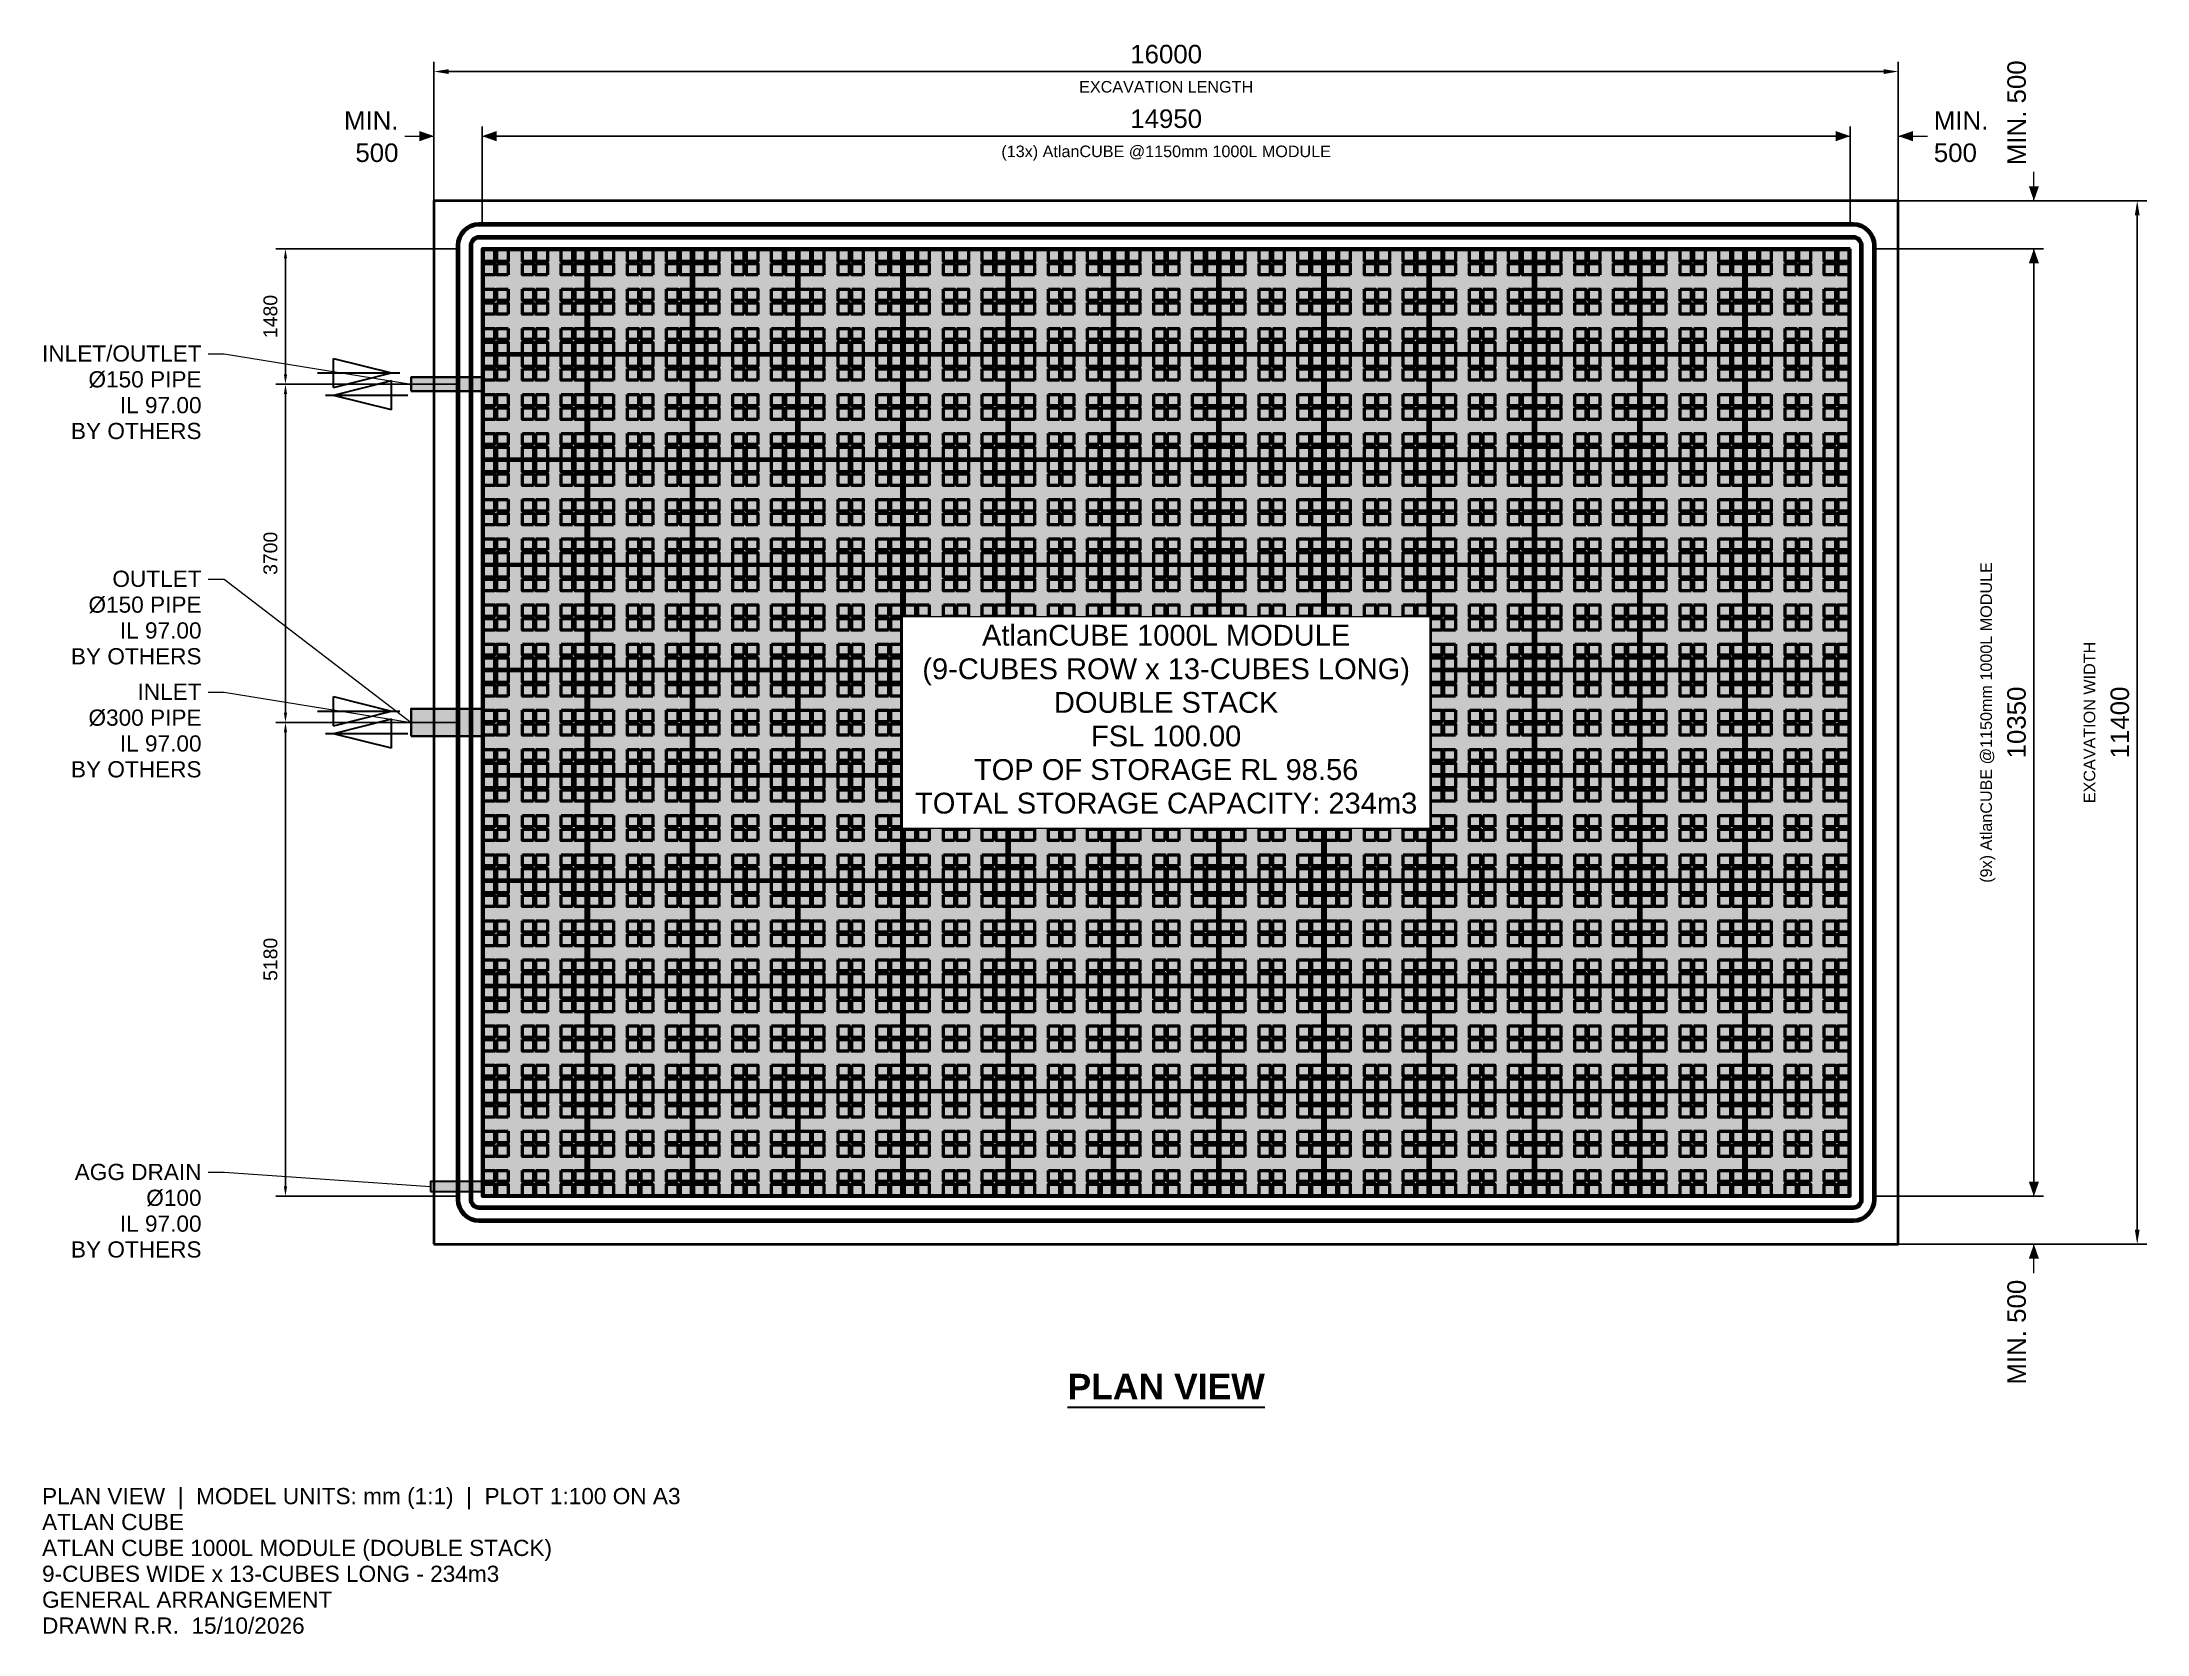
# Model space of a CAD drawing. Header units: millimetres. Extents: x -4807 to 18191, y -4782 to 12608.
import ezdxf
from ezdxf.enums import TextEntityAlignment as Align

# ---------------------------------------------------------------- set-up
doc = ezdxf.new("R2010")
doc.units = ezdxf.units.MM
for name, color, linetype in [('ANNOTATIONS', 7, 'Continuous'), ('DIMENSIONS', 7, 'Continuous'), ('EXCAVATION', 1, 'Continuous'), ('FLOW_INLET', 1, 'Continuous'), ('FLOW_OUTLET', 5, 'Continuous'), ('LEADERS', 7, 'Continuous'), ('MODULE_ART', 7, 'Continuous'), ('PIPES', 7, 'Continuous'), ('TANK', 7, 'Continuous'), ('TITLE', 7, 'Continuous')]:
    doc.layers.add(name, color=color, linetype=linetype)
doc.styles.add('ARIAL', font='arial.ttf')
doc.styles.add('ARIAL_BOLD', font='arialbd.ttf')
doc.dimstyles.get("Standard").update_dxf_attribs({"dimtxt": 2.5, "dimasz": 2.5, "dimexe": 1.25, "dimexo": 0.625, "dimtad": 1, "dimcen": 2.5, "dimazin": 3, "dimtfac": 1, "dimtmove": 0, "dimatfit": 3})

# ---------------------------------------------------------------- blocks, each defined once
blk = doc.blocks.new('atlancube_plan')
at = {"lineweight": -2}
for points in [[(1150, 1150), (0, 1150), (0, 0), (1150, 0)], [(11.4425, 5.727), (1138.5575, 5.727), (1138.5575, 1138.5575), (11.4425, 1138.5575)]]:
    blk.add_lwpolyline(points, close=True, dxfattribs=at)
for points in [[(1018.4055, 583.579), (1018.4055, 709.4465), (1138.5575, 709.4465), (1138.5575, 863.926), (1018.4055, 863.926), (1018.4055, 989.805), (1138.5575, 989.805), (1138.5575, 1012.69), (1018.4055, 1012.69), (1018.4055, 1138.5575), (989.805, 1138.5575), (989.805, 1012.69), (863.926, 1012.69), (863.926, 1138.5575), (715.1735, 1138.5575), (715.1735, 1012.69), (589.306, 1012.69), (589.306, 1138.5575), (560.694, 1138.5575), (560.694, 1012.69), (440.542, 1012.69), (440.542, 1138.5575), (286.074, 1138.5575), (286.074, 1012.69), (160.195, 1012.69), (160.195, 1138.5575), (137.31, 1138.5575), (137.31, 1012.69), (11.4425, 1012.69), (11.4425, 989.805), (137.31, 989.805), (137.31, 863.926), (11.4425, 863.926), (11.4425, 709.4465), (137.31, 709.4465), (137.31, 583.579), (11.4425, 583.579), (11.4425, 560.694), (137.31, 560.694)], [(286.074, 863.926), (160.195, 863.926), (160.195, 989.805)], [(160.195, 989.805), (286.074, 989.805), (286.074, 863.926)], [(440.542, 989.805), (560.694, 989.805), (560.694, 863.926)], [(560.694, 863.926), (440.542, 863.926), (440.542, 989.805)], [(589.306, 989.805), (715.1735, 989.805), (715.1735, 863.926)], [(715.1735, 863.926), (589.306, 863.926), (589.306, 989.805)], [(863.926, 989.805), (989.805, 989.805), (989.805, 863.926)], [(989.805, 863.926), (863.926, 863.926), (863.926, 989.805)], [(160.195, 583.579), (160.195, 709.4465), (286.074, 709.4465)], [(286.074, 709.4465), (286.074, 583.579), (160.195, 583.579)], [(560.694, 583.579), (440.542, 583.579), (440.542, 709.4465)], [(440.542, 709.4465), (560.694, 709.4465), (560.694, 583.579)], [(715.1735, 583.579), (589.306, 583.579), (589.306, 709.4465)], [(589.306, 709.4465), (715.1735, 709.4465), (715.1735, 583.579)], [(863.926, 709.4465), (989.805, 709.4465), (989.805, 583.579)], [(989.805, 583.579), (863.926, 583.579), (863.926, 709.4465)], [(137.31, 560.694), (137.31, 434.8265), (11.4425, 434.8265), (11.4425, 280.347), (137.31, 280.347), (137.31, 160.195), (11.4425, 160.195), (11.4425, 131.5945), (137.31, 131.5945), (137.31, 5.727), (160.195, 5.727), (160.195, 131.5945), (286.074, 131.5945), (286.074, 5.727), (440.542, 5.727), (440.542, 131.5945), (560.694, 131.5945), (560.694, 5.727), (589.306, 5.727), (589.306, 131.5945), (715.1735, 131.5945), (715.1735, 5.727), (863.926, 5.727), (863.926, 131.5945), (989.805, 131.5945), (989.805, 5.727), (1018.4055, 5.727), (1018.4055, 131.5945), (1138.5575, 131.5945), (1138.5575, 160.195), (1018.4055, 160.195), (1018.4055, 280.347), (1138.5575, 280.347), (1138.5575, 434.8265), (1018.4055, 434.8265), (1018.4055, 560.694), (1138.5575, 560.694), (1138.5575, 583.579), (1018.4055, 583.579)], [(160.195, 560.694), (286.074, 560.694), (286.074, 434.8265)], [(286.074, 434.8265), (160.195, 434.8265), (160.195, 560.694)], [(560.694, 434.8265), (440.542, 434.8265), (440.542, 560.694)], [(440.542, 560.694), (560.694, 560.694), (560.694, 434.8265)], [(589.306, 560.694), (715.1735, 560.694), (715.1735, 434.8265)], [(715.1735, 434.8265), (589.306, 434.8265), (589.306, 560.694)], [(863.926, 560.694), (989.805, 560.694), (989.805, 434.8265)], [(989.805, 434.8265), (863.926, 434.8265), (863.926, 560.694)], [(160.195, 160.195), (160.195, 280.347), (286.074, 280.347)], [(286.074, 280.347), (286.074, 160.195), (160.195, 160.195)], [(440.542, 280.347), (560.694, 280.347), (560.694, 160.195)], [(560.694, 160.195), (440.542, 160.195), (440.542, 280.347)], [(715.1735, 160.195), (589.306, 160.195), (589.306, 280.347)], [(589.306, 280.347), (715.1735, 280.347), (715.1735, 160.195)], [(863.926, 280.347), (989.805, 280.347), (989.805, 160.195)], [(989.805, 160.195), (863.926, 160.195), (863.926, 280.347)]]:
    blk.add_lwpolyline(points, dxfattribs=at)

msp = doc.modelspace()

# ---------------------------------------------------------------- linework, layer by layer
at = {"layer": 'ANNOTATIONS', "lineweight": 30}
msp.add_line((6397, -2306.5), (8553, -2306.5), dxfattribs=at)
at = {"layer": 'DIMENSIONS', "lineweight": 18}
for p, q in [((-842.5, 11580.6), (-525, 11580.6)), ((-525, 10875), (-525, 11686.4)), ((0, 10875), (0, 11686.4)), ((0, 11580.6), (317.5, 11580.6)), ((14632.5, 11580.6), (14950, 11580.6)), ((14950, 10875), (14950, 11686.4)), ((15475, 10875), (15475, 11686.4)), ((15475, 11580.6), (15792.5, 11580.6)), ((16956.7, 10875), (16956.7, 11192.5)), ((15475, 10875), (17062.5, 10875)), ((15475, 10350), (17062.5, 10350)), ((16956.7, 10032.5), (16956.7, 10350)), ((16956.7, 0), (16956.7, 317.5)), ((15475, 0), (17062.5, 0)), ((15475, -525), (17062.5, -525)), ((16956.7, -842.5), (16956.7, -525))]:
    msp.add_line(p, q, dxfattribs=at)
at = {"layer": 'DIMENSIONS'}
for points in [[(-525, 11580.6), (-683.8, 11636.1), (-683.8, 11525)], [(0, 11580.6), (158.7, 11525), (158.7, 11636.1)], [(14950, 11580.6), (14791.3, 11636.1), (14791.3, 11525)], [(15475, 11580.6), (15633.8, 11525), (15633.8, 11636.1)], [(16956.7, 10875), (17012.2, 11033.8), (16901.1, 11033.8)], [(16956.7, 10350), (16901.1, 10191.3), (17012.2, 10191.3)], [(16956.7, 0), (17012.2, 158.7), (16901.1, 158.7)], [(16956.7, -525), (16901.1, -683.8), (17012.2, -683.8)]]:
    msp.add_solid(points, dxfattribs=at)
at = {"layer": 'EXCAVATION', "lineweight": 40, "true_color": 0x800000}
msp.add_lwpolyline([(-525, -525), (15475, -525), (15475, 10875), (-525, 10875)], close=True, dxfattribs=at)
at = {"layer": 'FLOW_INLET', "color": 1, "lineweight": 30}
for p, q in [((-1799.2, 8994.5), (-899.6, 8994.5)), ((-1622.8, 9153.2), (-987.8, 8994.5)), ((-1622.8, 8835.7), (-1622.8, 9153.2)), ((-1622.8, 8835.7), (-987.8, 8994.5)), ((-1799.2, 5298.5), (-899.6, 5298.5)), ((-1622.8, 5457.2), (-987.8, 5298.5)), ((-1622.8, 5139.7), (-1622.8, 5457.2)), ((-1622.8, 5139.7), (-987.8, 5298.5))]:
    msp.add_line(p, q, dxfattribs=at)
at = {"layer": 'FLOW_OUTLET', "color": 5, "lineweight": 30}
for p, q in [((-811.4, 8747.5), (-1711, 8747.5)), ((-987.8, 8906.3), (-1622.8, 8747.5)), ((-987.8, 8588.8), (-1622.8, 8747.5)), ((-987.8, 8588.8), (-987.8, 8906.3)), ((-987.8, 5210.3), (-1622.8, 5051.5)), ((-987.8, 4892.8), (-987.8, 5210.3)), ((-811.4, 5051.5), (-1711, 5051.5)), ((-987.8, 4892.8), (-1622.8, 5051.5))]:
    msp.add_line(p, q, dxfattribs=at)
at = {"layer": 'LEADERS', "lineweight": 18}
for p, q in [((-2994.4, 9202.6), (-2818.1, 9202.6)), ((-2818.1, 9202.6), (-776.1, 8871)), ((-2994.4, 6741.3), (-2818.1, 6741.3)), ((-2818.1, 6741.3), (-776.1, 5175)), ((-2994.4, 5506.6), (-2818.1, 5506.6)), ((-2818.1, 5506.6), (-776.1, 5175)), ((-2994.4, 261.1), (-2818.1, 261.1)), ((-2818.1, 261.1), (-564.4, 105.8))]:
    msp.add_line(p, q, dxfattribs=at)
at = {"layer": 'MODULE_ART', "true_color": 0x999999}
msp.add_solid([(0, 0), (14950, 0), (0, 10350), (14950, 10350)], dxfattribs=at)
at = {"layer": 'PIPES', "lineweight": 35}
for points in [[(-776.1, 8796), (0, 8796), (0, 8946), (-776.1, 8946)], [(-776.1, 5025), (0, 5025), (0, 5325), (-776.1, 5325)]]:
    msp.add_lwpolyline(points, close=True, dxfattribs=at)
at = {"layer": 'PIPES', "lineweight": 30}
msp.add_lwpolyline([(-564.4, 52.9), (0, 52.9), (0, 158.7), (-564.4, 158.7)], close=True, dxfattribs=at)
at = {"layer": 'PIPES', "true_color": 0xbfbfbf}
for points in [[(-776.1, 8796), (0, 8796), (-776.1, 8946), (0, 8946)], [(-776.1, 5025), (0, 5025), (-776.1, 5325), (0, 5325)], [(-564.4, 52.9), (0, 52.9), (-564.4, 158.7), (0, 158.7)]]:
    msp.add_solid(points, dxfattribs=at)
at = {"layer": 'TANK', "lineweight": 80}
for points in [[(14985.3, -264.6), (15030, -260.2), (15073, -247.1), (15112.7, -225.9), (15147.4, -197.4), (15175.9, -162.7), (15197.1, -123), (15210.2, -80), (15214.6, -35.3), (15214.6, 10385.3), (15210.2, 10430), (15197.1, 10473), (15175.9, 10512.7), (15147.4, 10547.4), (15112.7, 10575.9), (15073, 10597.1), (15030, 10610.2), (14985.3, 10614.6), (-35.3, 10614.6), (-80, 10610.2), (-123, 10597.1), (-162.7, 10575.9), (-197.4, 10547.4), (-225.9, 10512.7), (-247.1, 10473), (-260.2, 10430), (-264.6, 10385.3), (-264.6, -35.3), (-260.2, -80), (-247.1, -123), (-225.9, -162.7), (-197.4, -197.4), (-162.7, -225.9), (-123, -247.1), (-80, -260.2), (-35.3, -264.6)], [(14985.3, -123.5), (15002.5, -121.8), (15019, -116.8), (15034.3, -108.6), (15047.6, -97.6), (15058.6, -84.3), (15066.8, -69), (15071.8, -52.5), (15073.5, -35.3), (15073.5, 10385.3), (15071.8, 10402.5), (15066.8, 10419), (15058.6, 10434.3), (15047.6, 10447.6), (15034.3, 10458.6), (15019, 10466.8), (15002.5, 10471.8), (14985.3, 10473.5), (-35.3, 10473.5), (-52.5, 10471.8), (-69, 10466.8), (-84.3, 10458.6), (-97.6, 10447.6), (-108.6, 10434.3), (-116.8, 10419), (-121.8, 10402.5), (-123.5, 10385.3), (-123.5, -35.3), (-121.8, -52.5), (-116.8, -69), (-108.6, -84.3), (-97.6, -97.6), (-84.3, -108.6), (-69, -116.8), (-52.5, -121.8), (-35.3, -123.5)]]:
    msp.add_lwpolyline(points, close=True, dxfattribs=at)

# ---------------------------------------------------------------- block references
at = {"layer": 'MODULE_ART', "lineweight": 50}
for p in [(0, 9200), (1150, 9200), (2300, 9200), (3450, 9200), (4600, 9200), (5750, 9200), (6900, 9200), (8050, 9200), (9200, 9200), (10350, 9200), (11500, 9200), (12650, 9200), (13800, 9200), (0, 8050), (1150, 8050), (2300, 8050), (3450, 8050), (4600, 8050), (5750, 8050), (6900, 8050), (8050, 8050), (9200, 8050), (10350, 8050), (11500, 8050), (12650, 8050), (13800, 8050), (0, 6900), (1150, 6900), (2300, 6900), (3450, 6900), (4600, 6900), (5750, 6900), (6900, 6900), (8050, 6900), (9200, 6900), (10350, 6900), (11500, 6900), (12650, 6900), (13800, 6900), (0, 5750), (1150, 5750), (2300, 5750), (3450, 5750), (4600, 5750), (5750, 5750), (6900, 5750), (8050, 5750), (9200, 5750), (10350, 5750), (11500, 5750), (12650, 5750), (13800, 5750), (0, 4600), (1150, 4600), (2300, 4600), (3450, 4600), (4600, 4600), (5750, 4600), (6900, 4600), (8050, 4600), (9200, 4600), (10350, 4600), (11500, 4600), (12650, 4600), (13800, 4600), (0, 3450), (1150, 3450), (2300, 3450), (3450, 3450), (4600, 3450), (5750, 3450), (6900, 3450), (8050, 3450), (9200, 3450), (10350, 3450), (11500, 3450), (12650, 3450), (13800, 3450), (0, 2300), (1150, 2300), (2300, 2300), (3450, 2300), (4600, 2300), (5750, 2300), (6900, 2300), (8050, 2300), (9200, 2300), (10350, 2300), (11500, 2300), (12650, 2300), (13800, 2300), (0, 1150), (1150, 1150), (2300, 1150), (3450, 1150), (4600, 1150), (5750, 1150), (6900, 1150), (8050, 1150), (9200, 1150), (10350, 1150), (11500, 1150), (12650, 1150), (13800, 1150), (0, 0), (1150, 0), (2300, 0), (3450, 0), (4600, 0), (5750, 0), (6900, 0), (8050, 0), (9200, 0), (10350, 0), (11500, 0), (12650, 0), (13800, 0)]:
    msp.add_blockref('atlancube_plan', p, dxfattribs=at)

# ---------------------------------------------------------------- texts
at = {"layer": 'ANNOTATIONS', "style": 'ARIAL'}
for s, height, p in [('INLET/OUTLET', 176.812, (-3065, 9117.9)), ('Ø150 PIPE', 176.81, (-3065, 8835.7)), ('IL 97.00', 176.81, (-3065, 8553.5)), ('BY OTHERS', 176.81, (-3065, 8271.3)), ('OUTLET', 176.81, (-3065, 6656.7)), ('Ø150 PIPE', 176.81, (-3065, 6374.4)), ('IL 97.00', 176.81, (-3065, 6092.2)), ('BY OTHERS', 176.81, (-3065, 5810)), ('INLET', 176.81, (-3065, 5421.9)), ('Ø300 PIPE', 176.81, (-3065, 5139.7)), ('IL 97.00', 176.81, (-3065, 4857.5)), ('BY OTHERS', 176.81, (-3065, 4575.3)), ('AGG DRAIN', 176.81, (-3065, 176.4)), ('Ø100', 176.81, (-3065, -105.8)), ('IL 97.00', 176.81, (-3065, -388.1)), ('BY OTHERS', 176.81, (-3065, -670.3))]:
    msp.add_text(s, height=height, dxfattribs=at).set_placement(p, align=Align.RIGHT)
at = {"layer": 'ANNOTATIONS', "style": 'ARIAL_BOLD'}
msp.add_text('PLAN VIEW', height=277.85, dxfattribs=at).set_placement((7475, -2218.3), align=Align.CENTER)
at = {"layer": 'DIMENSIONS', "style": 'ARIAL'}
msp.add_text('MIN. 500', height=202.07, rotation=90, dxfattribs=at).set_placement((16868.5, 11263.1))
for s, p in [('EXCAVATION LENGTH', (7475, 12056.8)), ('(13x) AtlanCUBE @1150mm 1000L MODULE', (7475, 11351.3))]:
    msp.add_text(s, height=126.294, dxfattribs=at).set_placement(p, align=Align.CENTER)
for s, p in [('MIN.', (-913.1, 11651.1)), ('500', (-913.1, 11298.3))]:
    msp.add_text(s, height=202.07, dxfattribs=at).set_placement(p, align=Align.RIGHT)
for s, p in [('MIN.', (15863.1, 11651.1)), ('500', (15863.1, 11298.3))]:
    msp.add_text(s, height=202.07, dxfattribs=at).set_placement(p)
for s, p in [('(9x) AtlanCUBE @1150mm 1000L MODULE', (16498.1, 5175)), ('EXCAVATION WIDTH', (17626.9, 5175))]:
    msp.add_text(s, height=126.294, rotation=90, dxfattribs=at).set_placement(p, align=Align.CENTER)
msp.add_text('MIN. 500', height=202.07, rotation=90, dxfattribs=at).set_placement((16868.5, -913.1), align=Align.RIGHT)
at = {"layer": 'TITLE', "style": 'ARIAL'}
for s, height, p in [('PLAN VIEW  |  MODEL UNITS: mm (1:1)  |  PLOT 1:100 ON A3', 176.812, (-4807.7, -3364.9)), ('ATLAN CUBE', 176.81, (-4807.7, -3647.8)), ('ATLAN CUBE 1000L MODULE (DOUBLE STACK)', 176.812, (-4807.7, -3930.7)), ('9-CUBES WIDE x 13-CUBES LONG - 234m3', 176.812, (-4807.7, -4213.6)), ('GENERAL ARRANGEMENT', 176.812, (-4807.7, -4496.5)), ('DRAWN R.R.  15/10/2026', 176.812, (-4807.7, -4779.4))]:
    msp.add_text(s, height=height, dxfattribs=at).set_placement(p)

# ---------------------------------------------------------------- dimensions: what is measured, and where the dimension line sits
at = {"layer": 'DIMENSIONS'}
for base, p1, p2 in [((-525, 12286.1), (-525, 10875), (15475, 10875)), ((0, 11580.6), (0, 10614.6), (14950, 10614.6))]:
    msp.add_linear_dim(base=base, p1=p1, p2=p2, dimstyle='Standard', override={"dimtxt": 202.071111, "dimasz": 158.75, "dimexe": 105.833333, "dimexo": 0, "dimgap": 88.194444, "dimtad": 1, "dimtih": 0, "dimtoh": 0, "dimdec": 0, "dimtxsty": 'ARIAL', "dimclrd": 7, "dimclre": 7, "dimclrt": 7}, dxfattribs=at).render()
for base, p1, p2 in [((18085.6, -525), (15475, -525), (15475, 10875)), ((16956.7, 0), (15214.6, 0), (15214.6, 10350))]:
    msp.add_linear_dim(base=base, p1=p1, p2=p2, angle=90, dimstyle='Standard', override={"dimtxt": 202.071111, "dimasz": 158.75, "dimexe": 105.833333, "dimexo": 0, "dimgap": 88.194444, "dimtad": 1, "dimtih": 0, "dimtoh": 0, "dimdec": 0, "dimtxsty": 'ARIAL', "dimclrd": 7, "dimclre": 7, "dimclrt": 7}, dxfattribs=at).render()
for base, p1, p2, text in [((-2147.8, 8871), (-264.6, 8871), (-264.6, 10350), '1480'), ((-2147.8, 5175), (-264.6, 5175), (-264.6, 8871), '3700'), ((-2147.8, 0), (-264.6, 0), (-264.6, 5175), '5180')]:
    msp.add_linear_dim(base=base, p1=p1, p2=p2, angle=90, text=text, dimstyle='Standard', override={"dimtxt": 151.553333, "dimasz": 105.833333, "dimexe": 105.833333, "dimexo": 0, "dimgap": 88.194444, "dimtad": 1, "dimtih": 0, "dimtoh": 0, "dimdec": 0, "dimtxsty": 'ARIAL', "dimclrd": 7, "dimclre": 7, "dimclrt": 7}, dxfattribs=at).render()

# ---------------------------------------------------------------- next in the draw order: wipeouts: each hides what was drawn before it
msp.add_wipeout([(4590.2, 4021.4), (10359.8, 4021.4), (10359.8, 6328.6), (4590.2, 6328.6)])

# ---------------------------------------------------------------- next in the draw order: linework, layer by layer
at = {"layer": 'ANNOTATIONS', "lineweight": 20}
msp.add_lwpolyline([(4590.2, 4021.4), (10359.8, 4021.4), (10359.8, 6328.6), (4590.2, 6328.6)], close=True, dxfattribs=at)

# ---------------------------------------------------------------- next in the draw order: texts
at = {"layer": 'ANNOTATIONS', "style": 'ARIAL'}
for s, p in [('AtlanCUBE 1000L MODULE', (7475, 6014.6)), ('(9-CUBES ROW x 13-CUBES LONG)', (7475, 5647.7)), ('DOUBLE STACK', (7475, 5280.8)), ('FSL 100.00', (7475, 4913.9)), ('TOP OF STORAGE RL 98.56', (7475, 4547.1)), ('TOTAL STORAGE CAPACITY: 234m3', (7475, 4180.2))]:
    msp.add_text(s, height=227.33, dxfattribs=at).set_placement(p, align=Align.CENTER)

doc.saveas('drawing.dxf')
